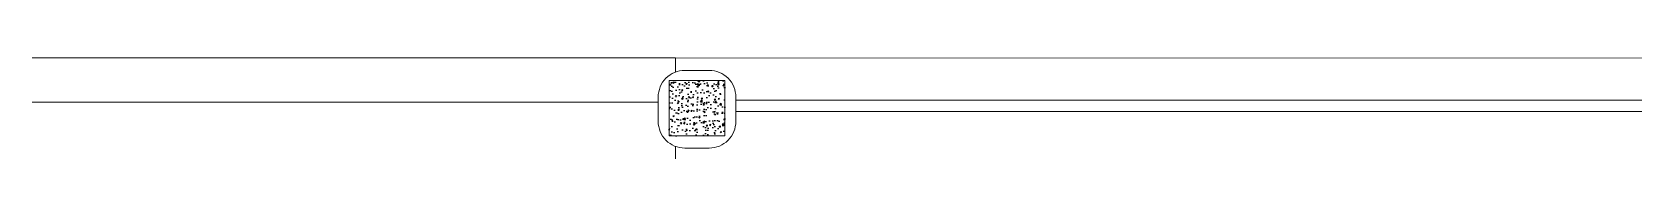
# Model space of a CAD drawing. Header units: metres. Extents: x -232 to 581, y 30 to 789.
# Drawn here: x 98.47 to 105.69, y 596.05 to 596.47 of the extents above; entities that cross this region are included whole.
import ezdxf

# ---------------------------------------------------------------- set-up
doc = ezdxf.new("R2010")
doc.units = ezdxf.units.M
for name, color, linetype, lineweight in [('A-WALL', 250, 'Continuous', 20), ('baños', 140, 'Continuous', 0), ('Columnas', 7, 'Continuous', 18), ('muros bajitos', 252, 'Continuous', 5)]:
    doc.layers.add(name, color=color, linetype=linetype, lineweight=lineweight)
doc.layers.add('HATCH', color=8, linetype='Continuous')
doc.layers.add('PISO', color=7, linetype='Continuous', lineweight=5, true_color=0xe6e6e6)
doc.styles.get("Standard").update_dxf_attribs({"font": 'arial.ttf'})

# ---------------------------------------------------------------- blocks, each defined once
blk = doc.blocks.new('A$C89702949')
at = {"layer": 'HATCH'}
h = blk.add_hatch(dxfattribs=at)
h.set_pattern_fill('AR-CONC', color=256, scale=0.00032)
h.set_pattern_definition([(50, (114.33107, 55.238796), (0.058299094, -0.005100507), [0.006096, -0.067056]), (355, (114.33107, 55.238796), (-0.011277895, 0.06113819), [0.0048768, -0.053644987]), (100.451445, (114.33593, 55.23837), (0.0470212, 0.05603768), [0.005180803, -0.056988878]), (46.1842, (114.33107, 55.25505), (0.086745293, -0.013453545), [0.009144, -0.100584]), (96.63556, (114.3383, 55.25393), (0.07596932, 0.07917636), [0.00777121, -0.085483395]), (351.18415, (114.33107, 55.25505), (0.07596932, 0.07917636), [0.00731519, -0.080467114]), (21, (114.3392, 55.25099), (0.048516605, -0.032724863), [0.006096, -0.067056]), (326, (114.3392, 55.25099), (0.01977665, 0.05894015), [0.0048768, -0.0536448]), (71.451445, (114.34324, 55.24826), (0.068293254, 0.026215286), [0.005180803, -0.05698878]), (37.5, (114.331071, 55.238796), (0.000988353, 0.0270576124), [0, -0.05299456, 0, -0.0544576, 0, -0.053848]), (7.5, (114.33107, 55.238796), (0.021382292, 0.032057784), [0, -0.03104896, 0, -0.05177536, 0, -0.0205232]), (327.5, (114.312946, 55.238796), (0.0433889905, -0.001833198), [0, -0.02032, 0, -0.0633984, 0, -0.0841248]), (317.5, (114.304818, 55.238796), (0.047401338, 0.008136477), [0, -0.026416, 0, -0.04210304, 0, -0.0597408])])
h.paths.add_polyline_path([(2.2722, 7.9695), (2.5222, 7.9695), (2.5222, 8.2195), (2.2722, 8.2195)])
at = {"layer": 'Columnas'}
blk.add_lwpolyline([(2.2722, 7.9695), (2.5222, 7.9695), (2.5222, 8.2195), (2.2722, 8.2195)], close=True, dxfattribs=at)
blk = doc.blocks.new('20.03.2026 LN 09 SEGUNDO NIVEL ARQ')
at = {"layer": 'A-WALL', "color": 5}
blk.add_lwpolyline([(77.6381, -54.5737), (77.7481, -54.5737, 0.414214), (77.8681, -54.4537), (77.8681, -54.3437, 0.414214), (77.7481, -54.2237), (77.6381, -54.2237, 0.414214), (77.5181, -54.3437), (77.5181, -54.4537, 0.414214)], format="xyb", close=True, dxfattribs=at)
at = {"layer": 'muros bajitos', "color": 5}
for p, q in [((77.5959, -54.1673), (74.6959, -54.1672)), ((83.1209, -54.3583), (77.8681, -54.3583)), ((83.1209, -54.3583), (77.8681, -54.3583)), ((77.5181, -54.3672), (74.6959, -54.3672)), ((83.1209, -54.4083), (77.8681, -54.4083)), ((83.1209, -54.4083), (77.8681, -54.4083))]:
    blk.add_line(p, q, dxfattribs=at)
at = {"layer": 'PISO', "color": 5}
for p, q in [((86.2574, -54.1685), (77.5959, -54.1673)), ((77.5959, -54.2313), (77.5959, -54.1673)), ((77.5959, -56.4877), (77.5959, -54.566))]:
    blk.add_line(p, q, dxfattribs=at)
at = {"color": 5}
blk.add_blockref('A$C89702949', (75.2959, -62.4877), dxfattribs=at)
at = {"layer": 'baños', "color": 5, "linetype": 'Continuous', "flags": 8}
for tag, p in [('MODELNUMBER', (83.7813, -42.9175, 0)), ('MATERIAL', (83.7813, -42.9176, 0)), ('PRODUCT', (83.7813, -42.9176, 0)), ('TRADENAME', (83.7813, -42.9176, 0)), ('MODELNUMBER', (84.956, -42.9175, 0)), ('TRADENAME', (84.956, -42.9176, 0)), ('MATERIAL', (84.956, -42.9176, 0)), ('PRODUCT', (84.956, -42.9176, 0))]:
    blk.add_attdef(tag, p, '', height=0.0000254, rotation=180.00008, dxfattribs=at)
at = {"layer": 'baños', "color": 5, "linetype": 'Continuous'}
for tag, p, rotation in [('TRADENAME', (85.8912, -56.9933), 180.00008), ('MODELNUMBER', (85.8912, -56.9934), 180.00008), ('MATERIAL', (85.8914, -56.9932), 180.00008), ('PRODUCT', (85.8914, -56.9933), 180.00008), ('MODELNUMBER', (86.6008, -56.9934), 179.99992), ('MATERIAL', (86.6008, -56.9932), 179.99992), ('PRODUCT', (86.6008, -56.9933), 179.99992), ('TRADENAME', (86.6008, -56.9933), 179.99992)]:
    blk.add_attdef(tag, p, '', height=0.0000254, rotation=rotation, dxfattribs=at)

msp = doc.modelspace()

# ---------------------------------------------------------------- block references
at = {"color": 1}
msp.add_blockref('20.03.2026 LN 09 SEGUNDO NIVEL ARQ', (23.7698, 650.6342), dxfattribs=at)

doc.saveas('drawing.dxf')
